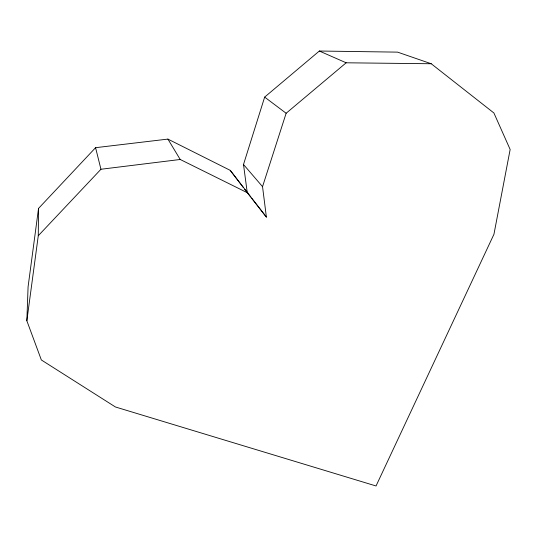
<?xml version="1.0" encoding="UTF-8"?>
<svg xmlns="http://www.w3.org/2000/svg" width="537" height="537" viewBox="0 0 537 537"><rect width="100%" height="100%" fill="white"/><g stroke="black" fill="none" stroke-linecap="round" stroke-linejoin="round"><path stroke-width="0.81" d="M26.85 320.777L38.275 235.736L38.53 208.416L95.573 147.682L167.906 139.096L230.219 170.343L266.392 217.102L262.539 186.654L286.134 113.26L346.164 62.795L431.231 63.749L493.912 112.992L510.15 149.474L493.946 234.273L376.041 485.972L115.435 406.979L41.349 359.965L26.85 320.777L28.085 286.778L38.53 208.416M250.772 197.126L247.248 192.615L243.503 164.503L264.654 97.103L319.334 51.028L397.602 52.136L431.231 63.749M38.275 235.736L100.949 169.256L180.21 159.482L248.027 193.072M319.334 51.028L346.164 62.795M264.654 97.103L286.134 113.26M243.503 164.503L262.539 186.654M251.786 198.415L266.392 217.102M230.219 170.343L243.241 187.373M244.744 189.339L247.248 192.615M167.906 139.096L180.21 159.482M95.573 147.682L100.949 169.256"/></g></svg>
